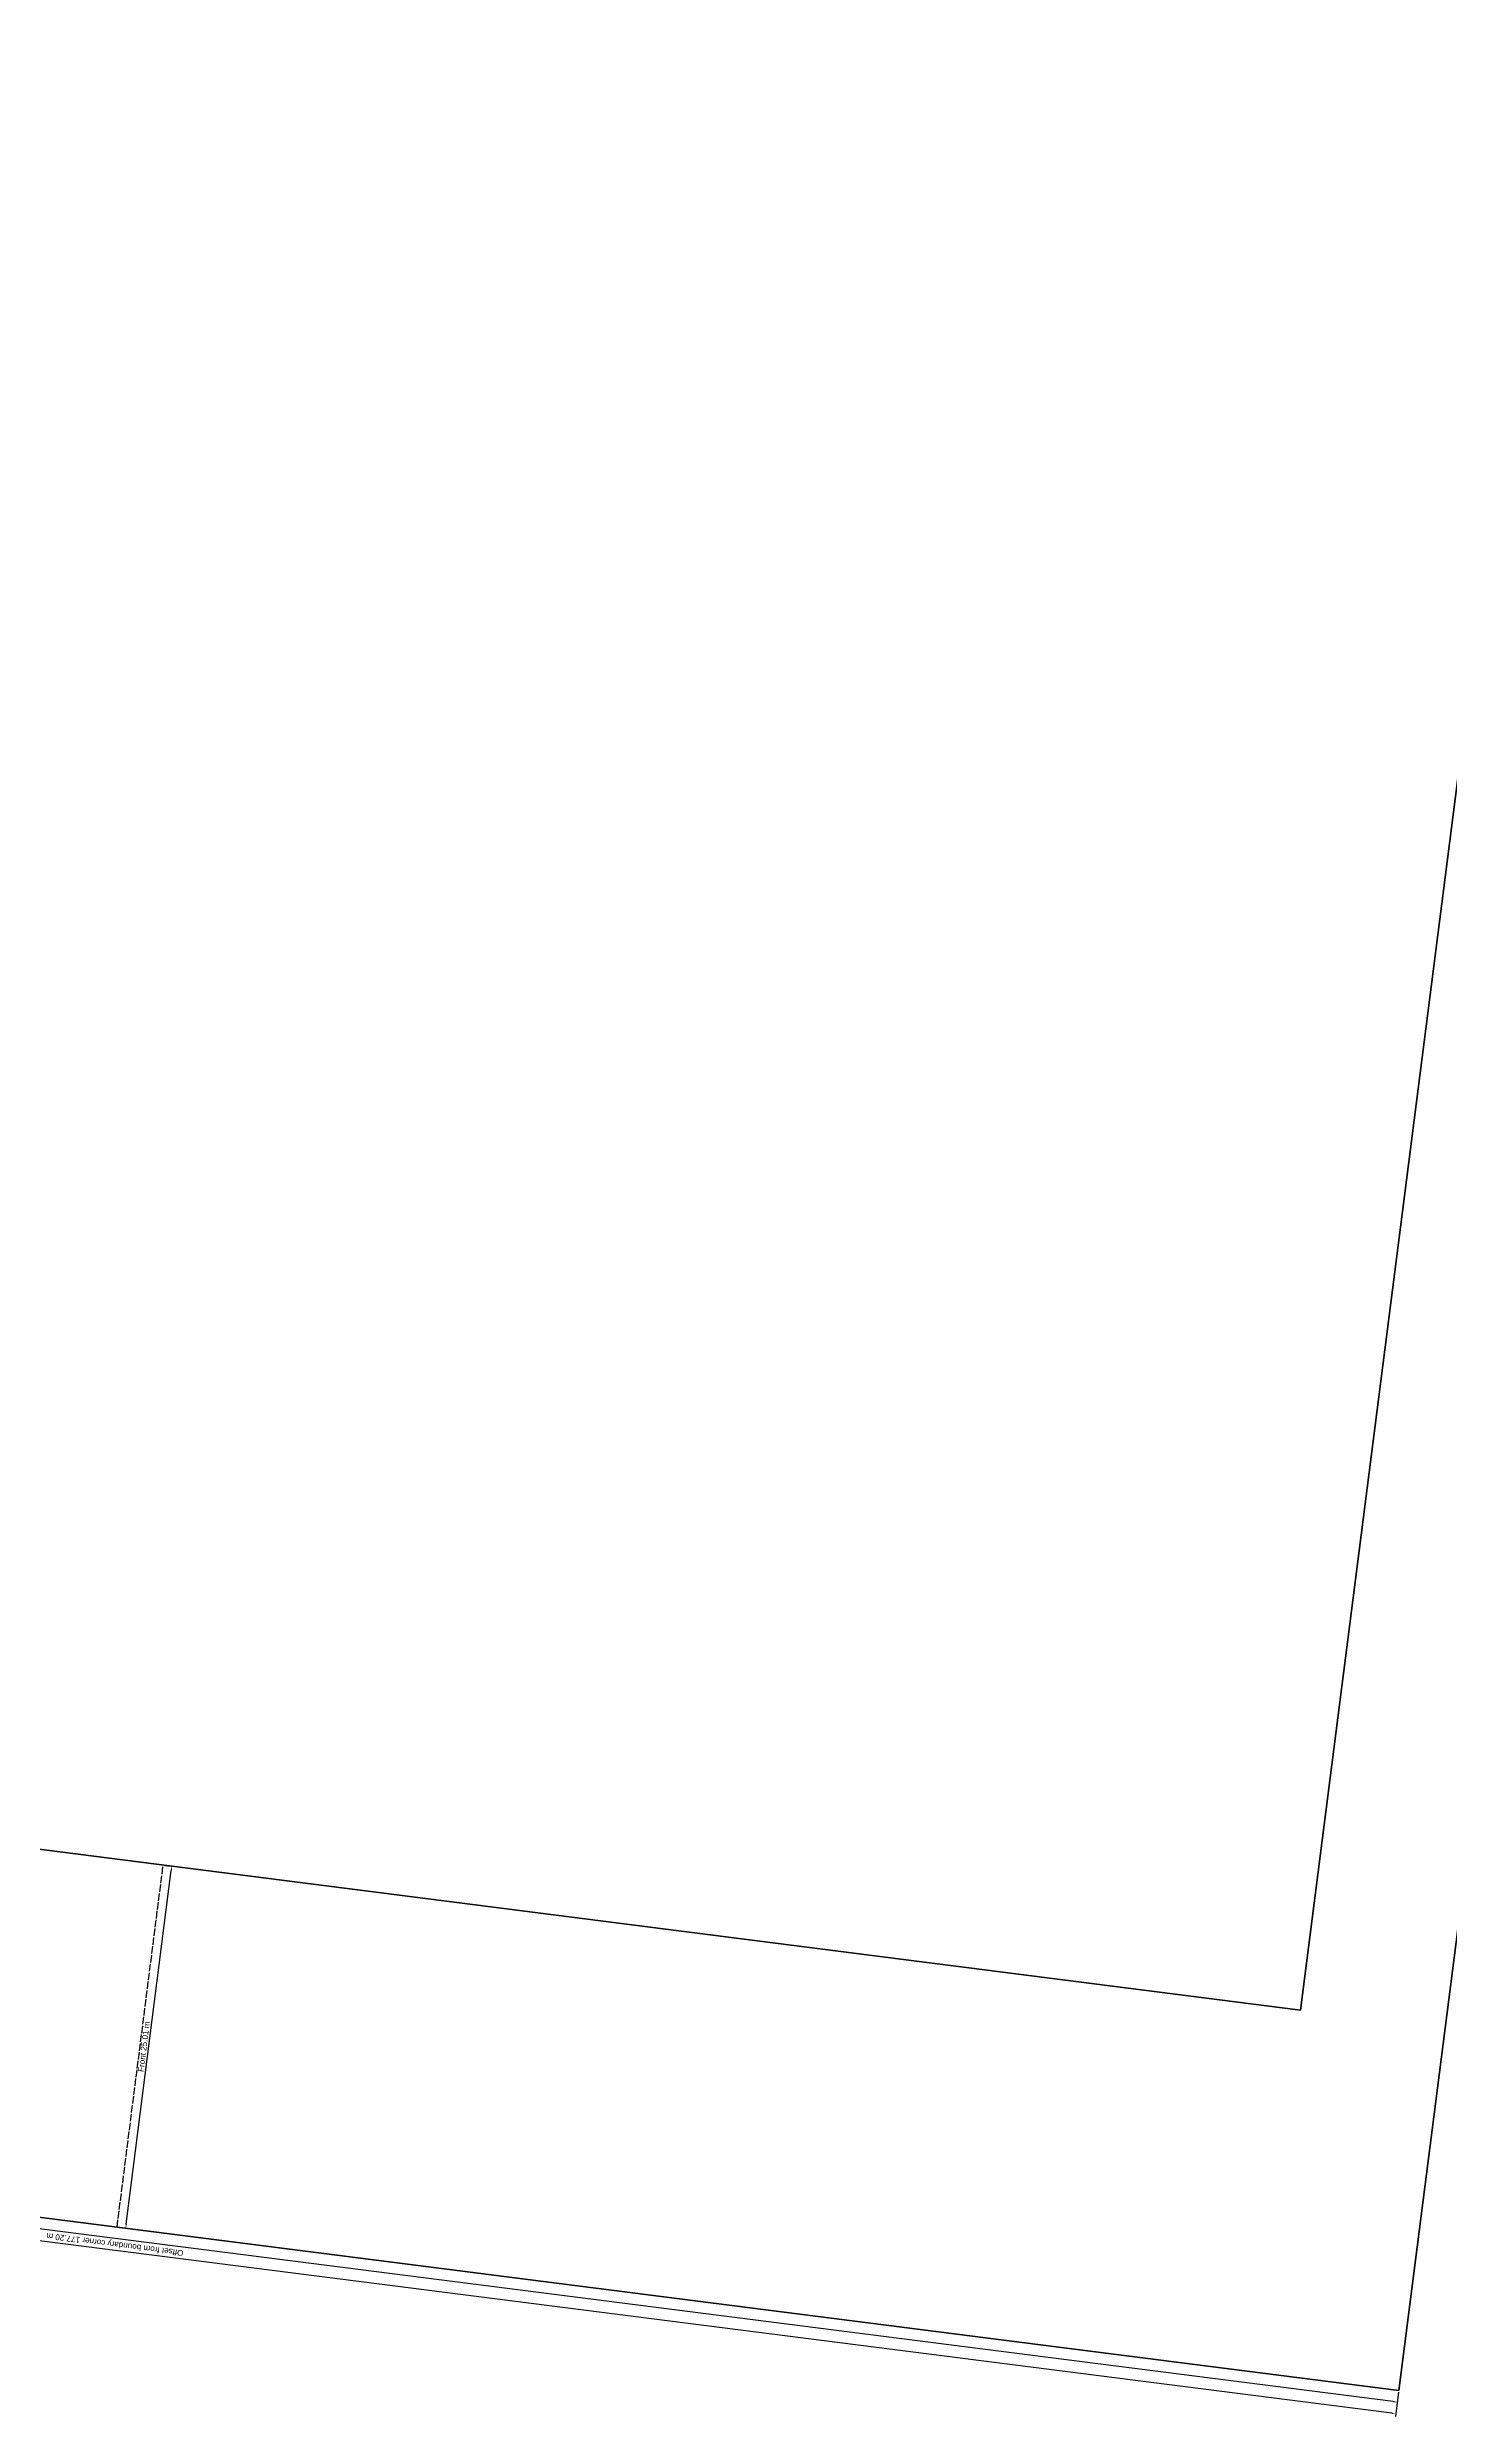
# Model space of a CAD drawing. Header units: metres. Extents: x 227626 to 228185, y 6571810 to 6573120.
# Drawn here: x 227932.6 to 228028.8, y 6571812.9 to 6571975.3 of the extents above; entities that cross this region are included whole.
import ezdxf

# ---------------------------------------------------------------- set-up
doc = ezdxf.new("R2010")
doc.units = ezdxf.units.M
doc.header["$LTSCALE"] = 0.8
doc.linetypes.add('DASHED2', pattern=[0.762, 0.635, -0.127])
for name, color, linetype, lineweight in [('C-ANNO-DIMS', 4, 'CONTINUOUS', 18), ('C-PROP-BDY', 3, 'CONTINUOUS', 50), ('C-ZONE-ENVL', 1, 'CONTINUOUS', 35), ('C-ZONE-SBAK', 1, 'DASHED2', 25)]:
    doc.layers.add(name, color=color, linetype=linetype, lineweight=lineweight)
doc.styles.add('JCE', font='arial.ttf')
doc.dimstyles.new('JCE', dxfattribs={"dimtxt": 0.4, "dimasz": 0.28, "dimexe": 0.2, "dimexo": 0.12, "dimgap": 0.14, "dimtad": 1, "dimzin": 0, "dimtxsty": 'JCE', "dimcen": 0, "dimclrd": 256, "dimclre": 256, "dimclrt": 256, "dimazin": 3, "dimtfac": 1, "dimtmove": 0, "dimatfit": 3, "dimlwd": -1, "dimlwe": -1})

msp = doc.modelspace()

# ---------------------------------------------------------------- linework, layer by layer
at = {"layer": 'C-PROP-BDY'}
msp.add_lwpolyline([(228184.963, 6573064.691), (227784.609, 6573119.999), (227625.752, 6571865.579), (227673.703, 6571859.47), (228025.267, 6571814.673)], close=True, dxfattribs=at)
at = {"layer": 'C-ZONE-ENVL'}
msp.add_lwpolyline([(227676.862, 6571884.27), (227638.813, 6571889.118), (227793.259, 6573108.709), (228173.789, 6573056.14), (228018.517, 6571840.747)], close=True, dxfattribs=at)
at = {"layer": 'C-ZONE-SBAK'}
msp.add_line((227937.376, 6571825.872), (227940.537, 6571850.681), dxfattribs=at)

# ---------------------------------------------------------------- dimensions: what is measured, and where the dimension line sits
at = {"layer": 'C-ANNO-DIMS'}
for base, p1, p2, angle, text in [((228025.065, 6571813.086), (228025.267, 6571814.673), (227673.703, 6571859.47), 172.73837, 'Frontage 354.41 m'), ((227937.971, 6571825.797), (227937.376, 6571825.872), (227940.537, 6571850.681), 82.73837, 'Front 25.01 m'), ((228025.166, 6571813.88), (228025.267, 6571814.673), (227849.488, 6571837.071), 172.73837, 'Offset from boundary corner 177.20 m')]:
    msp.add_linear_dim(base=base, p1=p1, p2=p2, angle=angle, text=text, dimstyle='JCE', dxfattribs=at).render()

doc.saveas('drawing.dxf')
